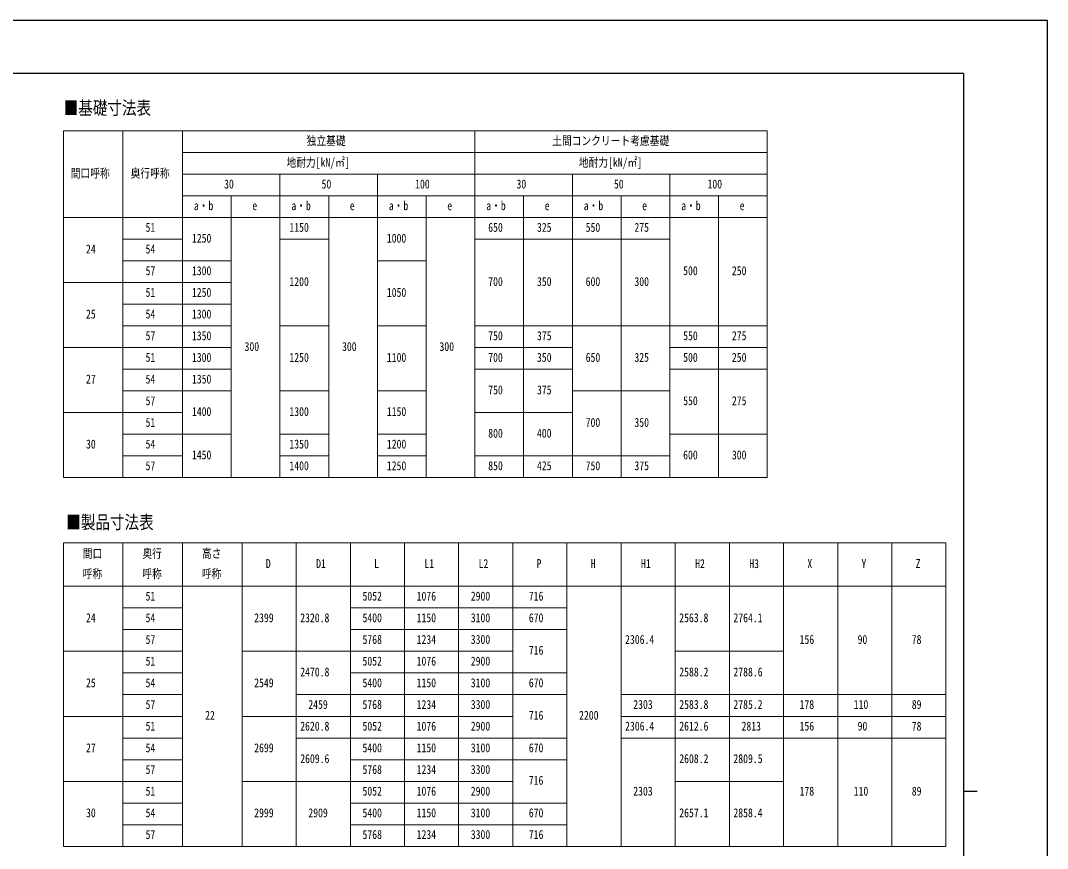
# Model space of a CAD drawing. Units: millimetres, scale not verified. Extents: x -10512 to 10512, y -7425 to 7425.
# Drawn here: x 1030 to 10512, y -216 to 7425 of the extents above; entities that cross this region are included whole.
import ezdxf
from ezdxf.enums import TextEntityAlignment as Align

# ---------------------------------------------------------------- set-up
doc = ezdxf.new("R2010")
doc.units = ezdxf.units.MM
doc.header["$LTSCALE"] = 40
doc.layers.add('0-1_TABLE1', color=7, linetype='Continuous', lineweight=18)
doc.layers.add('0-2_USER1', color=3, linetype='Continuous')
doc.layers.add('0-7_YKK_ZWAK', color=7, linetype='Continuous')
doc.styles.add('ＭＳ ゴシック', font='')
doc.styles.get('ＭＳ ゴシック').set_extended_font_data('MS Gothic')

msp = doc.modelspace()

# ---------------------------------------------------------------- linework, layer by layer
at = {"layer": '0-1_TABLE1'}
for p, q in [((1425.44, 6406.48), (7925.44, 6406.48)), ((1425.44, 6406.48), (1425.44, 3206.48)), ((1975.44, 6406.48), (1975.44, 3206.48)), ((2525.44, 6406.48), (2525.44, 3206.48)), ((5225.44, 6406.48), (5225.44, 3206.48)), ((2525.44, 6206.48), (7925.44, 6206.48)), ((2525.44, 6006.48), (7925.44, 6006.48)), ((3425.44, 6006.48), (3425.44, 3206.48)), ((4325.44, 6006.48), (4325.44, 3206.48)), ((2525.44, 5806.48), (7925.44, 5806.48)), ((2975.44, 5806.48), (2975.44, 3206.48)), ((3875.44, 5806.48), (3875.44, 3206.48)), ((4775.44, 5806.48), (4775.44, 3206.48)), ((5675.44, 5806.48), (5675.44, 3206.48)), ((6575.44, 5806.48), (6575.44, 3206.48)), ((7475.44, 5806.48), (7475.44, 3206.48)), ((1425.44, 5606.48), (7925.44, 5606.48)), ((1975.44, 5406.48), (2525.44, 5406.48)), ((3425.44, 5406.48), (3875.44, 5406.48)), ((5225.44, 5406.48), (7025.44, 5406.48)), ((1975.44, 5206.48), (2975.44, 5206.48)), ((4325.44, 5206.48), (4775.44, 5206.48)), ((1425.44, 5006.48), (2975.44, 5006.48)), ((1975.44, 4806.48), (2975.44, 4806.48)), ((1975.44, 4606.48), (2975.44, 4606.48)), ((3425.44, 4606.48), (3875.44, 4606.48)), ((4325.44, 4606.48), (4775.44, 4606.48)), ((5225.44, 4606.48), (7925.44, 4606.48)), ((1425.44, 4406.48), (2975.44, 4406.48)), ((5225.44, 4406.48), (6125.44, 4406.48)), ((7025.44, 4406.48), (7925.44, 4406.48)), ((1975.44, 4206.48), (2975.44, 4206.48)), ((5225.44, 4206.48), (6125.44, 4206.48)), ((7025.44, 4206.48), (7925.44, 4206.48)), ((1975.44, 4006.48), (2975.44, 4006.48)), ((3425.44, 4006.48), (3875.44, 4006.48)), ((4325.44, 4006.48), (4775.44, 4006.48)), ((6125.44, 4006.48), (7025.44, 4006.48)), ((1425.44, 3806.48), (2525.44, 3806.48)), ((5225.44, 3806.48), (6125.44, 3806.48)), ((1975.44, 3606.48), (2975.44, 3606.48)), ((3425.44, 3606.48), (3875.44, 3606.48)), ((4325.44, 3606.48), (4775.44, 3606.48)), ((7025.44, 3606.48), (7925.44, 3606.48)), ((1975.44, 3406.48), (2525.44, 3406.48)), ((3425.44, 3406.48), (3875.44, 3406.48)), ((4325.44, 3406.48), (4775.44, 3406.48)), ((5225.44, 3406.48), (7025.44, 3406.48)), ((1425.44, 2603.22), (9575.44, 2603.22)), ((1425.44, 2603.22), (1425.44, -196.78)), ((1975.44, 2603.22), (1975.44, -196.78)), ((2525.44, 2603.22), (2525.44, -196.78)), ((3075.44, 2603.22), (3075.44, -196.78)), ((3575.44, 2603.22), (3575.44, -196.78)), ((4075.44, 2603.22), (4075.44, -196.78)), ((4575.44, 2603.22), (4575.44, -196.78)), ((5075.44, 2603.22), (5075.44, -196.78)), ((5575.44, 2603.22), (5575.44, -196.78)), ((6075.44, 2603.22), (6075.44, -196.78)), ((6575.44, 2603.22), (6575.44, -196.78)), ((7075.44, 2603.22), (7075.44, -196.78)), ((7575.44, 2603.22), (7575.44, -196.78)), ((8075.44, 2603.22), (8075.44, -196.78)), ((8575.44, 2603.22), (8575.44, -196.78)), ((9075.44, 2603.22), (9075.44, -196.78)), ((9575.44, 2603.22), (9575.44, -196.78)), ((1425.44, 2203.22), (9575.44, 2203.22)), ((1975.44, 2003.22), (2525.44, 2003.22)), ((4075.44, 2003.22), (6075.44, 2003.22)), ((1975.44, 1803.22), (2525.44, 1803.22)), ((4075.44, 1803.22), (6075.44, 1803.22)), ((1425.44, 1603.22), (2525.44, 1603.22)), ((3075.44, 1603.22), (5575.44, 1603.22)), ((7075.44, 1603.22), (8075.44, 1603.22)), ((1975.44, 1403.22), (2525.44, 1403.22)), ((4075.44, 1403.22), (6075.44, 1403.22)), ((1975.44, 1203.22), (2525.44, 1203.22)), ((3575.44, 1203.22), (6075.44, 1203.22)), ((6575.44, 1203.22), (9575.44, 1203.22)), ((1425.44, 1003.22), (2525.44, 1003.22)), ((3075.44, 1003.22), (5575.44, 1003.22)), ((6575.44, 1003.22), (9575.44, 1003.22)), ((1975.44, 803.22), (2525.44, 803.22)), ((3575.44, 803.22), (6075.44, 803.22)), ((6575.44, 803.22), (9575.44, 803.22)), ((1975.44, 603.22), (2525.44, 603.22)), ((4075.44, 603.22), (6075.44, 603.22)), ((1425.44, 403.22), (2525.44, 403.22)), ((3075.44, 403.22), (5575.44, 403.22)), ((7075.44, 403.22), (8075.44, 403.22)), ((1975.44, 203.22), (2525.44, 203.22)), ((4075.44, 203.22), (6075.44, 203.22)), ((1975.44, 3.22), (2525.44, 3.22)), ((4075.44, 3.22), (6075.44, 3.22))]:
    msp.add_line(p, q, dxfattribs=at)
for points in [[(7925.44, 6406.48), (7925.44, 5806.48), (7925.44, 3206.48)], [(6125.44, 6006.48), (6125.44, 4606.48), (6125.44, 3406.48), (6125.44, 3206.48)], [(7025.44, 6006.48), (7025.44, 4606.48), (7025.44, 3206.48)], [(1425.44, 3206.48), (1975.44, 3206.48), (2525.44, 3206.48), (3425.44, 3206.48), (3875.44, 3206.48), (4325.44, 3206.48), (4775.44, 3206.48), (5225.44, 3206.48), (7025.44, 3206.48), (7925.44, 3206.48)], [(1425.44, -196.78), (1975.44, -196.78), (2525.44, -196.78), (4075.44, -196.78), (6075.44, -196.78), (9575.44, -196.78)]]:
    msp.add_lwpolyline(points, dxfattribs=at)
at = {"layer": '0-7_YKK_ZWAK'}
for p, q in [((9737.55, 6937.5), (-9762.45, 6937.5)), ((9737.55, 6937.5), (9737.55, -6312.5)), ((9737.55, 312.5), (9862.55, 312.5))]:
    msp.add_line(p, q, dxfattribs=at)
msp.add_lwpolyline([(-10512.5, -7425), (10512.5, -7425), (10512.5, 7425), (-10512.5, 7425)], close=True, dxfattribs=at)

# ---------------------------------------------------------------- texts
at = {"layer": '0-1_TABLE1', "style": 'ＭＳ ゴシック', "width": 0.8}
for s, p in [('独立基礎', (3671.44, 6250.23)), ('土間コンクリート考慮基礎', (5939.44, 6250.23)), ('地耐力[kN/㎡]', (3485.44, 6050.23)), ('地耐力[kN/㎡]', (6185.44, 6050.23)), ('間口呼称', (1493.44, 5950.23)), ('奥行呼称', (2046.44, 5950.23)), ('30', (2909.44, 5850.23)), ('50', (3809.44, 5850.23)), ('100', (4673.44, 5850.23)), ('30', (5609.44, 5850.23)), ('50', (6509.44, 5850.23)), ('100', (7373.44, 5850.23)), ('a・b', (2630.44, 5650.23)), ('e', (3170.44, 5650.23)), ('a・b', (3530.44, 5650.23)), ('e', (4070.44, 5650.23)), ('a・b', (4430.44, 5650.23)), ('e', (4970.44, 5650.23)), ('a・b', (5330.44, 5650.23)), ('e', (5870.44, 5650.23)), ('a・b', (6230.44, 5650.23)), ('e', (6770.44, 5650.23)), ('a・b', (7130.44, 5650.23)), ('e', (7670.44, 5650.23)), ('51', (2184.44, 5450.23)), ('1150', (3512.44, 5450.23)), ('650', (5348.44, 5450.23)), ('325', (5798.44, 5450.23)), ('550', (6248.44, 5450.23)), ('275', (6698.44, 5450.23)), ('1250', (2612.44, 5350.23)), ('1000', (4412.44, 5350.23)), ('24', (1634.44, 5250.23)), ('54', (2184.44, 5250.23)), ('57', (2184.44, 5050.23)), ('1300', (2612.44, 5050.23)), ('500', (7148.44, 5050.23)), ('250', (7598.44, 5050.23)), ('1200', (3512.44, 4950.23)), ('700', (5348.44, 4950.23)), ('350', (5798.44, 4950.23)), ('600', (6248.44, 4950.23)), ('300', (6698.44, 4950.23)), ('51', (2184.44, 4850.23)), ('1250', (2612.44, 4850.23)), ('1050', (4412.44, 4850.23)), ('25', (1634.44, 4650.23)), ('54', (2184.44, 4650.23)), ('1300', (2612.44, 4650.23)), ('57', (2184.44, 4450.23)), ('1350', (2612.44, 4450.23)), ('750', (5348.44, 4450.23)), ('375', (5798.44, 4450.23)), ('550', (7148.44, 4450.23)), ('275', (7598.44, 4450.23)), ('300', (3098.44, 4350.23)), ('300', (3998.44, 4350.23)), ('300', (4898.44, 4350.23)), ('51', (2184.44, 4250.23)), ('1300', (2612.44, 4250.23)), ('1250', (3512.44, 4250.23)), ('1100', (4412.44, 4250.23)), ('700', (5348.44, 4250.23)), ('350', (5798.44, 4250.23)), ('650', (6248.44, 4250.23)), ('325', (6698.44, 4250.23)), ('500', (7148.44, 4250.23)), ('250', (7598.44, 4250.23)), ('27', (1634.44, 4050.23)), ('54', (2184.44, 4050.23)), ('1350', (2612.44, 4050.23)), ('750', (5348.44, 3950.23)), ('375', (5798.44, 3950.23)), ('57', (2184.44, 3850.23)), ('550', (7148.44, 3850.23)), ('275', (7598.44, 3850.23)), ('1400', (2612.44, 3750.23)), ('1300', (3512.44, 3750.23)), ('1150', (4412.44, 3750.23)), ('51', (2184.44, 3650.23)), ('700', (6248.44, 3650.23)), ('350', (6698.44, 3650.23)), ('800', (5348.44, 3550.23)), ('400', (5798.44, 3550.23)), ('30', (1634.44, 3450.23)), ('54', (2184.44, 3450.23)), ('1350', (3512.44, 3450.23)), ('1200', (4412.44, 3450.23)), ('1450', (2612.44, 3350.23)), ('600', (7148.44, 3350.23)), ('300', (7598.44, 3350.23)), ('57', (2184.44, 3250.23)), ('1400', (3512.44, 3250.23)), ('1250', (4412.44, 3250.23)), ('850', (5348.44, 3250.23)), ('425', (5798.44, 3250.23)), ('750', (6248.44, 3250.23)), ('375', (6698.44, 3250.23)), ('間口', (1604.44, 2440.72)), ('奥行', (2154.44, 2440.72)), ('高さ', (2704.44, 2440.72)), ('呼称', (1604.44, 2253.22)), ('呼称', (2154.44, 2253.22)), ('呼称', (2704.44, 2253.22)), ('D', (3295.44, 2346.97)), ('D1', (3759.44, 2346.97)), ('L', (4295.44, 2346.97)), ('L1', (4759.44, 2346.97)), ('L2', (5259.44, 2346.97)), ('P', (5795.44, 2346.97)), ('H', (6295.44, 2346.97)), ('H1', (6759.44, 2346.97)), ('H2', (7259.44, 2346.97)), ('H3', (7759.44, 2346.97)), ('X', (8295.44, 2346.97)), ('Y', (8795.44, 2346.97)), ('Z', (9295.44, 2346.97)), ('51', (2184.44, 2046.97)), ('5052', (4187.44, 2046.97)), ('1076', (4687.44, 2046.97)), ('2900', (5187.44, 2046.97)), ('716', (5723.44, 2046.97)), ('24', (1634.44, 1846.97)), ('54', (2184.44, 1846.97)), ('2399', (3187.44, 1846.97)), ('2320.8', (3612.44, 1846.97)), ('5400', (4187.44, 1846.97)), ('1150', (4687.44, 1846.97)), ('3100', (5187.44, 1846.97)), ('670', (5723.44, 1846.97)), ('2563.8', (7112.44, 1846.97)), ('2764.1', (7612.44, 1846.97)), ('57', (2184.44, 1646.97)), ('5768', (4187.44, 1646.97)), ('1234', (4687.44, 1646.97)), ('3300', (5187.44, 1646.97)), ('2306.4', (6612.44, 1646.97)), ('156', (8223.44, 1646.97)), ('90', (8759.44, 1646.97)), ('78', (9259.44, 1646.97)), ('716', (5723.44, 1546.97)), ('51', (2184.44, 1446.97)), ('5052', (4187.44, 1446.97)), ('1076', (4687.44, 1446.97)), ('2900', (5187.44, 1446.97)), ('2470.8', (3612.44, 1346.97)), ('2588.2', (7112.44, 1346.97)), ('2788.6', (7612.44, 1346.97)), ('25', (1634.44, 1246.97)), ('54', (2184.44, 1246.97)), ('2549', (3187.44, 1246.97)), ('5400', (4187.44, 1246.97)), ('1150', (4687.44, 1246.97)), ('3100', (5187.44, 1246.97)), ('670', (5723.44, 1246.97)), ('57', (2184.44, 1046.97)), ('2459', (3687.44, 1046.97)), ('5768', (4187.44, 1046.97)), ('1234', (4687.44, 1046.97)), ('3300', (5187.44, 1046.97)), ('2303', (6687.44, 1046.97)), ('2583.8', (7112.44, 1046.97)), ('2785.2', (7612.44, 1046.97)), ('178', (8223.44, 1046.97)), ('110', (8723.44, 1046.97)), ('89', (9259.44, 1046.97)), ('22', (2734.44, 946.97)), ('716', (5723.44, 946.97)), ('2200', (6187.44, 946.97)), ('51', (2184.44, 846.97)), ('2620.8', (3612.44, 846.97)), ('5052', (4187.44, 846.97)), ('1076', (4687.44, 846.97)), ('2900', (5187.44, 846.97)), ('2306.4', (6612.44, 846.97)), ('2612.6', (7112.44, 846.97)), ('2813', (7687.44, 846.97)), ('156', (8223.44, 846.97)), ('90', (8759.44, 846.97)), ('78', (9259.44, 846.97)), ('27', (1634.44, 646.97)), ('54', (2184.44, 646.97)), ('2699', (3187.44, 646.97)), ('5400', (4187.44, 646.97)), ('1150', (4687.44, 646.97)), ('3100', (5187.44, 646.97)), ('670', (5723.44, 646.97)), ('2609.6', (3612.44, 546.97)), ('2608.2', (7112.44, 546.97)), ('2809.5', (7612.44, 546.97)), ('57', (2184.44, 446.97)), ('5768', (4187.44, 446.97)), ('1234', (4687.44, 446.97)), ('3300', (5187.44, 446.97)), ('716', (5723.44, 346.97)), ('51', (2184.44, 246.97)), ('5052', (4187.44, 246.97)), ('1076', (4687.44, 246.97)), ('2900', (5187.44, 246.97)), ('2303', (6687.44, 246.97)), ('178', (8223.44, 246.97)), ('110', (8723.44, 246.97)), ('89', (9259.44, 246.97)), ('30', (1634.44, 46.97)), ('54', (2184.44, 46.97)), ('2999', (3187.44, 46.97)), ('2909', (3687.44, 46.97)), ('5400', (4187.44, 46.97)), ('1150', (4687.44, 46.97)), ('3100', (5187.44, 46.97)), ('670', (5723.44, 46.97)), ('2657.1', (7112.44, 46.97)), ('2858.4', (7612.44, 46.97)), ('57', (2184.44, -153.03)), ('5768', (4187.44, -153.03)), ('1234', (4687.44, -153.03)), ('3300', (5187.44, -153.03)), ('716', (5723.44, -153.03))]:
    msp.add_text(s, height=82.48, dxfattribs=at).set_placement(p, align=Align.BOTTOM_LEFT)
at = {"layer": '0-2_USER1', "style": 'ＭＳ ゴシック', "width": 0.8}
for s, p in [('■基礎寸法表', (1428.6, 6520.55)), ('■製品寸法表', (1452.29, 2696.82))]:
    msp.add_text(s, height=123.2, dxfattribs=at).set_placement(p, align=Align.BOTTOM_LEFT)

doc.saveas('drawing.dxf')
